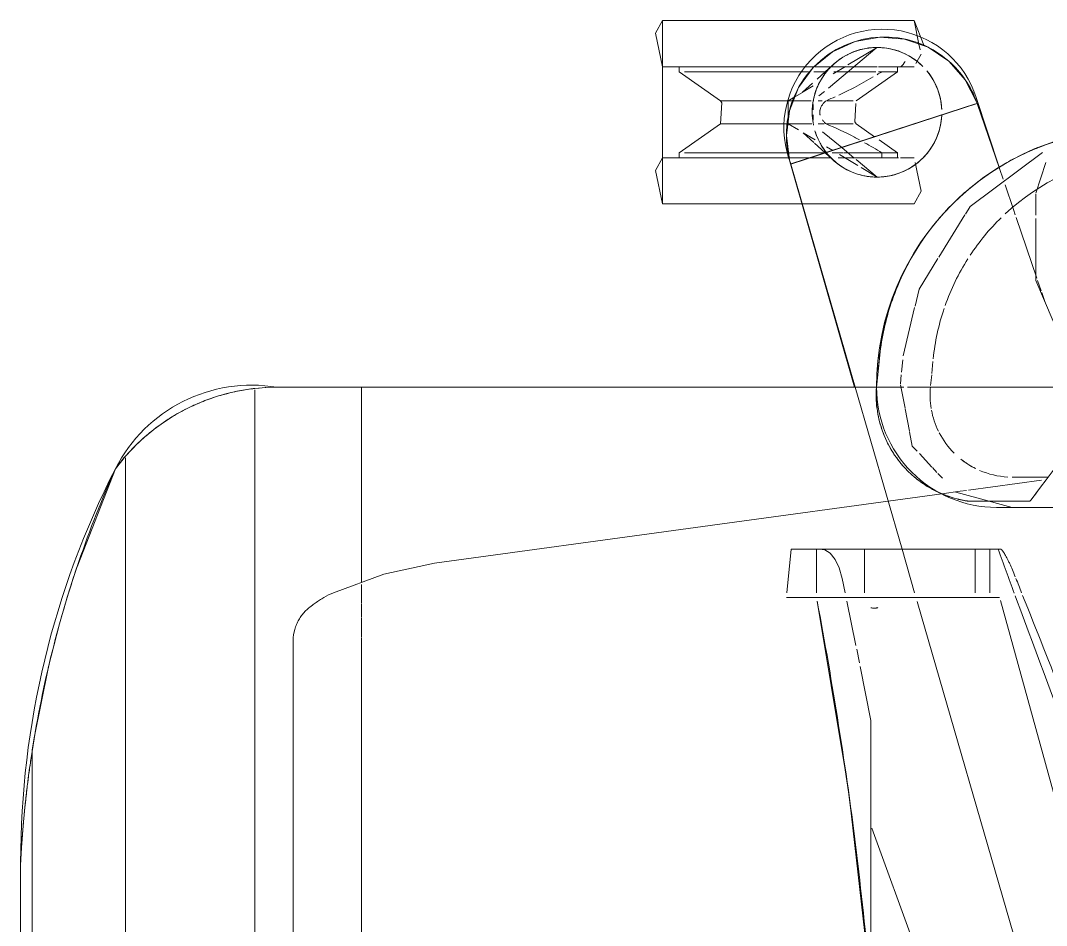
# Model space of a CAD drawing. Header units: inches. Extents: x 6664 to 8129, y 209 to 1287.
# Drawn here: x 7246.83 to 7257.29, y 592.31 to 601.54 of the extents above; entities that cross this region are included whole.
import ezdxf

# ---------------------------------------------------------------- set-up
doc = ezdxf.new("R2010")
doc.units = ezdxf.units.IN
doc.header["$MEASUREMENT"] = 0
doc.layers.add('I-FURN', color=30, linetype='Continuous', lineweight=9)

# ---------------------------------------------------------------- blocks, each defined once
blk = doc.blocks.new('Allsteel Seating Acuity Work-Conference Chair1 - Fully Adj_ Arms_ Mesh Back-7151566-11th FLOOR POWER _ SIGNAL')
at = {"layer": 'I-FURN', "lineweight": 13}
for p, q in [((-8.335, -2.797), (-8.335, 3.257)), ((-9.561, -3.471), (-9.561, 0.945)), ((-9.561, -2.004), (-9.561, -3.471)), ((-10.528, -2.336), (-10.423, -2.301)), ((-10.423, -2.301), (-10.528, -2.336)), ((-11.292, -2.598), (-10.671, -2.385)), ((-10.671, -2.385), (-11.292, -2.598)), ((-10.65, -2.378), (-10.543, -2.341)), ((-10.543, -2.341), (-10.65, -2.378)), ((-8.512, -3.084), (-8.614, -2.339)), ((-7.376, -3.607), (-2.879, -2.306)), ((-2.879, -2.306), (-7.376, -3.607)), ((-11.374, -2.626), (-11.319, -2.607)), ((-11.319, -2.607), (-11.374, -2.626)), ((-11.625, -2.711), (-11.374, -2.626)), ((-11.374, -2.626), (-11.625, -2.711)), ((-11.803, -2.772), (-12.516, -3.004)), ((-12.453, -2.995), (-11.79, -2.768)), ((-11.79, -2.768), (-12.453, -2.995)), ((-11.79, -2.768), (-11.683, -2.731)), ((-11.683, -2.731), (-11.79, -2.768)), ((-7.91, -2.758), (-7.91, -2.923)), ((-7.909, -2.782), (-7.909, -2.763)), ((-7.909, -2.865), (-7.909, -2.782)), ((-7.909, -2.782), (-7.909, -3.802)), ((-7.417, -2.766), (-7.417, -3.802)), ((-7.417, -2.766), (-7.417, -2.865)), ((-7.91, -2.923), (-7.91, -4.589)), ((-7.909, -3.014), (-7.909, -2.865)), ((-7.909, -2.865), (-7.464, -2.865)), ((-7.417, -2.865), (-7.417, -3.014)), ((-12.47, -3.001), (-12.453, -2.995)), ((-12.47, -3.001), (-12.456, -2.996)), ((-12.453, -2.995), (-11.835, -4.897)), ((-12.45, -3.012), (-11.838, -4.897)), ((-7.464, -3.014), (-7.909, -3.014)), ((-7.909, -3.014), (-7.909, -4.146)), ((-7.417, -3.014), (-7.417, -4.146)), ((-8.501, -3.169), (-8.509, -3.104)), ((-8.475, -3.356), (-8.501, -3.169)), ((-7.767, -8.532), (-8.475, -3.356)), ((-3.307, -3.429), (-5.064, -4.069)), ((-13.048, -3.541), (-13.299, -3.638)), ((-9.561, -3.471), (-9.561, -3.707)), ((-9.561, -3.707), (-9.561, -3.471)), ((-13.299, -3.638), (-13.06, -3.589)), ((-13.299, -3.638), (-13.299, -6.205)), ((-13.299, -3.81), (-13.299, -3.638)), ((-13.299, -3.638), (-13.299, -4.922)), ((-13.06, -3.589), (-13.002, -3.577)), ((-12.956, -3.567), (-12.86, -3.62)), ((-12.826, -3.639), (-12.826, -3.664)), ((-12.826, -3.774), (-12.826, -3.639)), ((-11.901, -3.639), (-11.901, -3.664)), ((-11.901, -3.774), (-11.901, -3.639)), ((-11.429, -3.638), (-11.429, -4.773)), ((-11.429, -4.773), (-11.429, -3.638)), ((-7.909, -3.761), (-7.464, -3.633)), ((-7.464, -3.633), (-7.909, -3.761)), ((-12.826, -3.664), (-12.826, -3.989)), ((-11.901, -3.674), (-11.901, -3.779)), ((-9.561, -3.743), (-9.561, -4.021)), ((-9.561, -4.021), (-9.561, -3.743)), ((-9.561, -4.239), (-7.909, -3.761)), ((-7.909, -3.761), (-9.561, -4.239)), ((-13.299, -4.28), (-13.299, -3.81)), ((-12.826, -3.935), (-12.826, -3.774)), ((-12.777, -3.808), (-12.826, -3.808)), ((-12.481, -4.23), (-12.777, -3.808)), ((-12.777, -3.808), (-12.777, -3.808)), ((-12.777, -3.808), (-12.777, -3.952)), ((-12.777, -3.967), (-12.777, -3.808)), ((-11.95, -3.808), (-12.082, -3.996)), ((-11.901, -3.808), (-11.95, -3.808)), ((-11.95, -3.808), (-11.95, -3.853)), ((-11.95, -3.808), (-11.95, -3.808)), ((-11.95, -3.967), (-11.95, -3.808)), ((-11.901, -3.799), (-11.901, -3.935)), ((-11.901, -3.83), (-11.901, -4.409)), ((-7.909, -4.11), (-7.909, -3.794)), ((-7.909, -3.794), (-7.909, -4.11)), ((-7.909, -3.868), (-7.909, -4.11)), ((-7.417, -4.11), (-7.417, -3.794)), ((-7.417, -3.794), (-7.417, -3.912)), ((-7.417, -3.863), (-7.417, -3.912)), ((-12.826, -3.911), (-12.826, -3.923)), ((-12.826, -3.952), (-12.826, -4.003)), ((-12.777, -3.963), (-12.777, -4.002)), ((-11.95, -3.963), (-11.95, -4.353)), ((-11.901, -3.967), (-11.95, -3.967)), ((-11.901, -3.912), (-11.901, -3.923)), ((-11.901, -3.952), (-11.901, -4.415)), ((-13.023, -4.019), (-12.61, -4.513)), ((-12.847, -4.313), (-13.022, -4.021)), ((-12.826, -4.015), (-12.826, -4.473)), ((-12.826, -4.025), (-12.826, -4.36)), ((-12.777, -4.029), (-12.777, -4.36)), ((-12.113, -4.041), (-12.246, -4.23)), ((-11.703, -4.017), (-11.881, -4.23)), ((-11.703, -4.017), (-11.8, -4.178)), ((-9.561, -4.021), (-9.561, -9.277)), ((-9.561, -8.532), (-9.561, -4.021)), ((-9.561, -10.137), (-9.561, -4.022)), ((-6.164, -4.08), (-6.714, -4.188)), ((-5.092, -4.08), (-6.164, -4.08)), ((-3.441, -4.08), (-6.164, -4.08)), ((-5.218, -4.279), (-3.441, -4.08)), ((-5.092, -4.08), (-2.879, -4.08)), ((-7.909, -4.146), (-7.464, -4.146)), ((-7.909, -4.894), (-7.909, -4.146)), ((-7.909, -4.296), (-7.909, -4.171)), ((-7.909, -4.171), (-7.909, -4.296)), ((-7.909, -4.171), (-7.909, -4.223)), ((-7.417, -4.146), (-7.417, -4.942)), ((-7.417, -4.296), (-7.417, -4.171)), ((-7.417, -4.178), (-7.417, -4.227)), ((-7.417, -4.178), (-7.417, -4.296)), ((-13.299, -4.922), (-13.299, -4.28)), ((-12.481, -4.363), (-12.481, -4.26)), ((-12.481, -4.266), (-12.481, -4.362)), ((-12.246, -4.537), (-12.246, -4.26)), ((-12.246, -4.266), (-12.246, -4.304)), ((-11.897, -4.249), (-12.004, -4.377)), ((-11.821, -4.214), (-11.932, -4.399)), ((-11.838, -4.898), (-9.561, -4.245)), ((-11.835, -4.897), (-9.561, -4.239)), ((-9.561, -4.239), (-11.835, -4.897)), ((-7.909, -4.288), (-7.909, -4.608)), ((-7.417, -4.288), (-7.417, -4.634)), ((-6.928, -4.232), (-7.38, -4.325)), ((-6.751, -4.196), (-6.891, -4.224)), ((-12.756, -4.464), (-12.831, -4.339)), ((-12.826, -4.36), (-12.826, -4.477)), ((-12.777, -4.36), (-12.777, -4.457)), ((-12.481, -4.528), (-12.481, -4.367)), ((-12.481, -4.396), (-12.481, -4.51)), ((-12.246, -4.32), (-12.246, -4.377)), ((-12.246, -4.396), (-12.246, -4.51)), ((-12.004, -4.377), (-12.166, -4.572)), ((-11.95, -4.36), (-11.95, -4.473)), ((-7.465, -4.343), (-7.612, -4.374)), ((-7.379, -4.627), (-5.66, -4.341)), ((-12.848, -4.467), (-12.702, -4.628)), ((-12.826, -4.479), (-12.826, -4.638)), ((-12.826, -4.483), (-12.826, -4.64)), ((-12.826, -4.651), (-12.826, -4.489)), ((-12.826, -4.652), (-12.826, -4.489)), ((-11.974, -4.469), (-12.012, -4.532)), ((-11.95, -4.545), (-11.88, -4.467)), ((-11.901, -4.479), (-11.901, -4.654)), ((-11.901, -4.483), (-11.901, -4.655)), ((-11.901, -4.668), (-11.901, -4.489)), ((-11.901, -4.907), (-11.901, -4.489)), ((-12.777, -4.529), (-12.777, -4.653)), ((-12.777, -4.662), (-12.777, -4.532)), ((-12.577, -4.552), (-12.53, -4.609)), ((-12.481, -4.576), (-12.481, -4.619)), ((-12.246, -4.555), (-12.246, -4.619)), ((-12.05, -4.656), (-11.95, -4.545)), ((-11.95, -4.533), (-11.95, -4.716)), ((-11.95, -4.915), (-11.95, -4.542)), ((-12.826, -4.922), (-12.826, -4.667)), ((-12.826, -4.701), (-12.826, -4.668)), ((-12.826, -4.688), (-12.826, -4.922)), ((-12.826, -4.689), (-12.826, -4.922)), ((-12.826, -4.922), (-12.826, -4.704)), ((-12.66, -4.675), (-12.568, -4.778)), ((-12.602, -4.721), (-12.633, -4.669)), ((-12.485, -4.663), (-12.481, -4.667)), ((-12.481, -4.87), (-12.481, -4.688)), ((-12.481, -4.696), (-12.481, -4.757)), ((-12.481, -4.766), (-12.481, -4.707)), ((-12.444, -4.667), (-12.389, -4.667)), ((-12.338, -4.667), (-12.284, -4.667)), ((-12.243, -4.663), (-12.246, -4.667)), ((-12.246, -4.792), (-12.246, -4.682)), ((-12.246, -4.71), (-12.246, -4.784)), ((-12.082, -4.648), (-12.156, -4.771)), ((-12.153, -4.771), (-12.057, -4.663)), ((-11.901, -4.701), (-11.901, -4.668)), ((-11.901, -4.688), (-11.901, -4.907)), ((-11.901, -4.689), (-11.901, -4.907)), ((-11.901, -4.908), (-11.901, -4.704)), ((-7.909, -4.608), (-7.909, -4.634)), ((-7.909, -4.634), (-7.909, -4.894)), ((-7.464, -4.634), (-7.909, -4.634)), ((-7.417, -4.942), (-7.417, -4.634)), ((-12.777, -4.716), (-12.777, -4.922)), ((-12.777, -4.922), (-12.777, -4.724)), ((-12.571, -4.771), (-12.602, -4.721)), ((-12.568, -4.778), (-12.567, -4.778)), ((-12.521, -4.855), (-12.567, -4.778)), ((-12.481, -4.81), (-12.481, -4.867)), ((-12.246, -4.721), (-12.246, -4.792)), ((-12.246, -4.922), (-12.246, -4.792)), ((-12.246, -4.81), (-12.246, -4.922)), ((-11.95, -4.716), (-11.95, -4.915)), ((-11.429, -4.773), (-11.429, -4.922)), ((-11.429, -4.922), (-11.429, -4.773)), ((-11.429, -6.205), (-11.429, -4.78)), ((-12.481, -4.922), (-12.521, -4.855)), ((-12.481, -4.871), (-12.481, -4.817)), ((-12.481, -4.867), (-12.481, -4.922)), ((-12.481, -4.922), (-12.481, -4.87)), ((-12.481, -4.922), (-12.481, -4.871)), ((-12.246, -4.817), (-12.246, -4.922)), ((-12.184, -4.818), (-12.246, -4.922)), ((-11.835, -4.897), (-11.875, -4.909)), ((-11.838, -4.898), (-11.875, -4.909)), ((-7.464, -4.937), (-7.909, -4.894)), ((-7.909, -4.894), (-7.464, -4.937)), ((-13.299, -5.563), (-13.299, -4.922)), ((-13.299, -4.922), (-13.299, -6.205)), ((-12.826, -4.922), (-12.826, -5.254)), ((-12.826, -6.205), (-12.826, -4.922)), ((-12.826, -4.922), (-12.826, -5.259)), ((-12.826, -5.565), (-12.826, -4.922)), ((-12.777, -4.922), (-12.777, -5.981)), ((-12.777, -5.981), (-12.777, -4.922)), ((-12.432, -4.922), (-12.481, -4.922)), ((-12.481, -4.922), (-12.481, -5.276)), ((-12.481, -5.613), (-12.481, -4.922)), ((-12.294, -4.922), (-12.432, -4.922)), ((-12.246, -4.922), (-12.294, -4.922)), ((-12.246, -4.928), (-12.246, -5.276)), ((-12.246, -5.613), (-12.246, -4.928)), ((-11.95, -4.922), (-11.95, -5.981)), ((-11.95, -5.981), (-11.95, -4.922)), ((-11.901, -4.922), (-11.901, -5.565)), ((-11.901, -5.565), (-11.901, -4.922)), ((-11.901, -4.922), (-11.901, -5.563)), ((-11.901, -6.205), (-11.901, -4.922)), ((-11.429, -4.922), (-11.429, -5.563)), ((-11.429, -6.205), (-11.429, -4.922)), ((-12.826, -5.26), (-12.826, -5.563)), ((-12.826, -5.266), (-12.826, -5.565)), ((-12.481, -5.306), (-12.481, -5.41)), ((-12.246, -5.306), (-12.246, -5.41)), ((-12.481, -5.41), (-12.481, -5.613)), ((-12.246, -5.41), (-12.246, -5.613)), ((-13.299, -6.033), (-13.299, -5.563)), ((-12.826, -5.576), (-12.826, -5.823)), ((-12.826, -6.035), (-12.826, -5.576)), ((-12.826, -5.579), (-12.826, -5.809)), ((-12.777, -6.035), (-12.481, -5.613)), ((-12.246, -5.613), (-11.95, -6.035)), ((-11.901, -5.576), (-11.901, -5.823)), ((-11.901, -6.035), (-11.901, -5.576)), ((-11.901, -5.579), (-11.901, -5.809)), ((-11.429, -5.563), (-11.429, -6.033)), ((-12.826, -5.829), (-12.826, -5.994)), ((-12.826, -5.842), (-12.826, -5.981)), ((-11.901, -5.829), (-11.901, -5.994)), ((-11.901, -5.842), (-11.901, -5.981)), ((-13.299, -6.205), (-13.299, -6.033)), ((-12.826, -5.981), (-12.826, -6.035)), ((-12.826, -5.994), (-12.826, -6.205)), ((-12.826, -6.035), (-12.777, -6.035)), ((-11.95, -6.035), (-11.901, -6.035)), ((-11.901, -5.981), (-11.901, -6.035)), ((-11.901, -5.994), (-11.901, -6.033)), ((-11.901, -6.033), (-11.901, -6.205)), ((-11.429, -6.033), (-11.429, -6.205)), ((-13.299, -6.205), (-11.429, -6.205)), ((-9.561, -10.137), (-9.561, -8.532)), ((-9.561, -9.277), (-9.561, -10.137)), ((-7.571, -9.277), (-9.561, -9.277)), ((-7.464, -9.277), (-7.548, -9.277)), ((-7.362, -9.277), (-7.463, -9.277)), ((-7.215, -9.277), (-7.357, -9.277)), ((-7.016, -9.277), (-7.209, -9.277)), ((7.009, -9.277), (-7.009, -9.277)), ((7.009, -9.973), (-7.009, -9.973)), ((9.533, -10.364), (-9.533, -10.364)), ((-9.336, -11.071), (-9.272, -11.187)), ((-9.111, -11.42), (-9.072, -11.468)), ((-9.071, -11.468), (-8.991, -11.557)), ((-8.991, -11.557), (-8.858, -11.684)), ((8.84, -11.684), (-8.84, -11.684)), ((-8.73, -11.788), (-7.728, -12.179)), ((-7.725, -12.18), (-7.486, -12.258)), ((-7.15, -12.357), (-6.701, -12.472)), ((-6.693, -12.474), (-5.987, -12.615)), ((-5.987, -12.615), (-5.864, -12.635)), ((5.846, -12.635), (-5.846, -12.635)), ((-4.733, -12.755), (4.733, -12.755)), ((-4.717, -12.754), (4.717, -12.754))]:
    blk.add_line(p, q, dxfattribs=at)
at = {"layer": 'I-FURN'}
for p, q in [((-11.852, -2.293), (-11.54, -2.397)), ((-8.644, -2.27), (-8.644, -2.638)), ((-8.644, -2.638), (-8.644, -2.27)), ((-8.336, -2.638), (-8.336, -2.239)), ((-11.53, -2.397), (-11.315, -2.397)), ((-11.282, -2.397), (-10.65, -2.397)), ((-8.541, -2.348), (-8.413, -2.444)), ((-8.471, -2.4), (-8.513, -2.369)), ((-8.398, -3.091), (-8.398, -2.46)), ((-8.434, -2.999), (-8.336, -2.638)), ((-8.492, -3.214), (-8.434, -2.999)), ((-11.319, -3.12), (-10.887, -3.386)), ((-8.682, -3.395), (-8.633, -3.348)), ((-9.701, -3.458), (-9.824, -3.446)), ((-9.824, -3.446), (-9.701, -3.458)), ((-8.743, -3.452), (-8.693, -3.405)), ((-9.577, -3.471), (-9.688, -3.459)), ((-9.688, -3.459), (-9.577, -3.471)), ((-8.884, -3.585), (-8.747, -3.456)), ((-10.373, -3.633), (-9.882, -3.749)), ((-9.841, -3.753), (-9.713, -3.766)), ((-9.585, -3.776), (-9.348, -3.731)), ((-9.341, -3.73), (-9.112, -3.687)), ((-9.688, -3.769), (-9.597, -3.778)), ((-9.854, -3.993), (-9.723, -4.007)), ((-9.592, -4.02), (-9.854, -3.993)), ((-9.688, -4.01), (-9.592, -4.02))]:
    blk.add_line(p, q, dxfattribs=at)
at = {"layer": 'I-FURN', "lineweight": 13, "flags": 128}
for points in [[(-2.879, -1.68), (-5.171, -2.144), (-7.386, -2.756)], [(-11.875, -4.909), (-12.127, -4.942), (-12.379, -4.911), (-12.615, -4.818), (-12.82, -4.667), (-12.981, -4.471), (-13.087, -4.24), (-13.131, -3.989), (-13.111, -3.736), (-13.027, -3.496), (-12.886, -3.285), (-12.696, -3.116), (-12.47, -3.001)], [(-11.852, -3.628), (-11.558, -3.567), (-11.429, -3.638)], [(-12.453, -4.232), (-12.267, -4.242), (-12.246, -4.23)], [(-5.66, -4.341), (-5.436, -4.309), (-5.218, -4.279)], [(-7.612, -4.374), (-7.718, -4.404), (-7.805, -4.445), (-7.868, -4.495), (-7.903, -4.55), (-7.909, -4.608)], [(-12.246, -5.613), (-12.46, -5.601), (-12.481, -5.613)], [(-12.826, -6.205), (-13.17, -6.276), (-13.299, -6.205)], [(-11.429, -6.205), (-11.772, -6.276), (-11.901, -6.205)], [(-7.464, -9.562), (-7.656, -9.05), (-7.767, -8.532)], [(-9.561, -10.137), (-9.557, -10.251), (-9.548, -10.364)], [(-9.272, -11.187), (-9.149, -11.371), (-9.111, -11.42)], [(-8.858, -11.684), (-8.795, -11.737), (-8.73, -11.788)], [(-7.486, -12.258), (-7.325, -12.307), (-7.15, -12.357)]]:
    blk.add_lwpolyline(points, dxfattribs=at)
at = {"layer": 'I-FURN', "flags": 128}
for points in [[(-10.65, -2.397), (-10.235, -2.219), (-10.077, -1.818)], [(-8.727, -2.208), (-8.615, -2.292), (-8.541, -2.348)], [(-11.954, -2.329), (-11.404, -3.067), (-11.326, -3.115)], [(-8.413, -2.444), (-8.437, -2.426), (-8.471, -2.4)], [(-8.413, -2.444), (-8.41, -2.446), (-8.408, -2.449)], [(-8.408, -3.137), (-8.43, -3.229), (-8.459, -3.319), (-8.497, -3.406), (-8.541, -3.49)], [(-10.872, -3.396), (-10.561, -3.588), (-10.387, -3.629)], [(-9.106, -3.686), (-8.961, -3.659), (-8.909, -3.609)], [(-8.96, -3.893), (-8.924, -3.872), (-8.888, -3.85)]]:
    blk.add_lwpolyline(points, dxfattribs=at)
at = {"layer": 'I-FURN', "lineweight": 13}
for centre, radius, start, end in [((-9.561, -1.386), 2.636, 180, 270), ((-9.561, -2.797), 1.225, 270, 0), ((-12.205, -3.961), 1.006, 108, 291.4351), ((-12.132, -3.942), 1, 109.7651, 124.3571), ((-12.132, -3.942), 1, 124.3571, 138.9491), ((-12.132, -3.942), 1, 138.9491, 226.1842), ((-12.364, -4.017), 0.661, 92.6077, 129.6594), ((-12.364, -4.017), 0.661, 105, 129.6495), ((-12.364, -4.017), 0.661, 111.6362, 129.656), ((-12.364, -4.017), 0.661, 106.3296, 110.4297), ((-12.364, -4.017), 0.661, 101.3836, 106.3296), ((-12.364, -4.017), 0.661, 92.4847, 105), ((-12.364, -4.017), 0.661, 96.8099, 101.3836), ((-12.364, -4.017), 0.661, 15, 87.4303), ((-12.364, -4.017), 0.661, 64.5502, 87.4348), ((-12.364, -4.017), 0.661, 21.7063, 86.879), ((-12.364, -4.017), 0.661, 135, 179.8654), ((-12.364, -4.017), 0.661, 135, 150), ((-12.364, -4.017), 0.661, 49.3428, 55.9505), ((-12.364, -4.017), 0.661, 44.2586, 49.3428), ((-12.364, -4.017), 0.661, 137.6693, 150.4796), ((-12.364, -4.017), 0.661, 28.7109, 42.3307), ((-12.364, -4.017), 0.661, 154.181, 179.7993), ((-12.364, -4.017), 0.661, 0, 17.8739), ((-12.364, -4.017), 0.661, 0, 15), ((-12.364, -4.017), 0.661, 180, 210), ((-12.364, -4.017), 0.661, 181.1955, 222.0077), ((-12.364, -4.017), 0.661, 286.547, 360), ((-12.364, -4.017), 0.661, 344.223, 360), ((-12.364, -4.017), 0.661, 322.0151, 342.4146), ((-12.364, -4.017), 0.661, 213.7296, 235.5902), ((-12.364, -4.017), 0.661, 222.8858, 225), ((-12.364, -4.017), 0.661, 225.1189, 270), ((-12.364, -4.017), 0.661, 309.7649, 314.8811), ((-12.364, -4.017), 0.661, 315, 317.1142), ((-12.364, -4.017), 0.661, 240.7917, 255), ((-12.364, -4.017), 0.661, 297.1611, 307.0549), ((-12.132, -3.942), 1, 226.1842, 226.5011), ((-12.132, -3.942), 1, 226.5011, 270.2772), ((-12.364, -4.017), 0.661, 261.918, 279.5536), ((-12.364, -4.017), 0.661, 270, 279.3492), ((-12.364, -4.017), 0.661, 287.3252, 293.2937), ((-12.132, -3.942), 1, 270.2772, 284.8692), ((-8.018, -10.395), 1.564, 170.505, 242.9186), ((-4.717, -3.94), 8.814, 242.9186, 270)]:
    blk.add_arc(centre, radius, start, end, dxfattribs=at)
at = {"layer": 'I-FURN'}
for centre, radius, start, end in [((-9.616, -1.117), 2.338, 187.9978, 222.9573), ((-9.616, -1.117), 2.338, 187.9978, 222.9573), ((-9.594, -1.413), 2.594, 196.2821, 199.7257), ((-9.594, -1.413), 2.594, 199.7257, 202.979), ((-9.594, -1.413), 2.594, 203.1542, 207.8008), ((-9.594, -1.413), 2.594, 207.8008, 213.2548), ((-9.482, -2.638), 0.838, 336.6236, 356.8999), ((-9.482, -2.638), 0.838, 336.6236, 356.8999), ((-9.616, -1.117), 2.338, 224.2978, 236.4917), ((-9.616, -1.117), 2.338, 224.2978, 236.4917), ((-9.594, -1.413), 2.594, 213.2548, 220.6947), ((-9.482, -2.638), 0.838, 321.2963, 333.4973), ((-9.482, -2.638), 0.838, 328.0801, 333.4973), ((-9.594, -1.413), 2.594, 220.6947, 226.0214), ((-9.616, -1.117), 2.338, 237.567, 250.589), ((-9.616, -1.117), 2.338, 237.567, 250.589), ((-9.482, -2.638), 0.838, 321.2963, 328.0801), ((-9.482, -2.638), 0.838, 297.4034, 315.0931), ((-9.482, -2.638), 0.838, 297.4034, 315.0931), ((-9.594, -1.413), 2.594, 226.0214, 227.73), ((-9.594, -1.413), 2.594, 227.7472, 233.7544), ((-9.616, -1.117), 2.338, 251.3945, 264.2298), ((-9.616, -1.117), 2.338, 251.3945, 264.2298), ((-9.482, -2.638), 0.838, 280.6404, 296.1602), ((-9.482, -2.638), 0.838, 280.6404, 296.1602), ((-9.594, -1.413), 2.594, 233.7544, 238.7721), ((-9.482, -2.638), 0.838, 264.2403, 279.5734), ((-9.482, -2.638), 0.838, 264.2403, 279.5734), ((-9.594, -1.413), 2.594, 238.7721, 239.9475), ((-9.594, -1.413), 2.594, 239.9636, 247.2951), ((-9.594, -1.413), 2.594, 247.2951, 250.9262), ((-9.594, -1.413), 2.594, 252.1317, 264.2403), ((-9.482, -2.932), 1.094, 264.2403, 270.6342), ((-9.482, -2.932), 1.094, 271.5102, 277.0337)]:
    blk.add_arc(centre, radius, start, end, dxfattribs=at)
at = {"layer": 'I-FURN', "lineweight": 13}
for points, knots in [([(-7.439, -2.531), (-6.734, -2.251), (-5.252, -1.663), (-3.743, -1.062), (-2.953, -0.747)], [0.0379108, 0.0379108, 0.0379108, 0.0379108, 0.5, 1, 1, 1, 1]), ([(-7.909, -2.763), (-7.912, -2.758), (-7.908, -2.747), (-7.874, -2.721), (-7.83, -2.697), (-7.793, -2.678), (-7.735, -2.65), (-7.677, -2.626), (-7.627, -2.606)], [0, 0, 0, 0, 0.2, 0.4, 0.55, 0.625, 0.7, 0.9726423, 0.9726423, 0.9726423, 0.9726423]), ([(-13.024, -4.017), (-13.024, -4.035), (-13.023, -4.073), (-13.017, -4.121), (-13.009, -4.161), (-13.001, -4.192), (-12.993, -4.217), (-12.986, -4.238), (-12.981, -4.253), (-12.974, -4.269), (-12.966, -4.29), (-12.955, -4.312), (-12.946, -4.329), (-12.943, -4.335)], [0, 0, 0, 0, 0.125, 0.25, 0.3125, 0.375, 0.4375, 0.46875, 0.5, 0.53125, 0.5625, 0.625, 0.6638915, 0.6638915, 0.6638915, 0.6638915]), ([(-12.54, -4.406), (-12.565, -4.352), (-12.622, -4.233), (-12.688, -4.119), (-12.725, -4.056)], [0.2243411, 0.2243411, 0.2243411, 0.2243411, 0.5, 0.8407335, 0.8407335, 0.8407335, 0.8407335]), ([(-7.314, -4.008), (-7.313, -4.011), (-7.311, -4.017), (-7.309, -4.029), (-7.308, -4.045), (-7.309, -4.061), (-7.311, -4.073), (-7.313, -4.078), (-7.313, -4.081)], [0.4, 0.4, 0.4, 0.4, 0.425, 0.45, 0.5, 0.55, 0.575, 0.6, 0.6, 0.6, 0.6]), ([(-12.084, -4.197), (-12.093, -4.214), (-12.152, -4.326), (-12.205, -4.439), (-12.246, -4.537)], [0.4110859, 0.4110859, 0.4110859, 0.4110859, 0.5, 1, 1, 1, 1]), ([(-11.774, -4.316), (-11.769, -4.305), (-11.762, -4.29), (-11.753, -4.269), (-11.749, -4.259), (-11.747, -4.253)], [0.3759306, 0.3759306, 0.3759306, 0.3759306, 0.4375, 0.46875, 0.5, 0.5, 0.5, 0.5]), ([(-7.379, -4.627), (-6.961, -4.548), (-6.103, -4.402), (-5.234, -4.275), (-4.787, -4.224)], [0.0098493, 0.0098493, 0.0098493, 0.0098493, 0.3333333, 0.6666667, 0.6666667, 0.6666667, 0.6666667]), ([(-12.908, -4.391), (-12.908, -4.391), (-12.904, -4.397), (-12.894, -4.411), (-12.868, -4.445), (-12.844, -4.471), (-12.826, -4.489)], [0.7788462, 0.7788462, 0.7788462, 0.7788462, 0.78125, 0.8125, 0.875, 1, 1, 1, 1]), ([(-11.901, -4.489), (-11.884, -4.471), (-11.859, -4.445), (-11.834, -4.411), (-11.82, -4.392), (-11.813, -4.382), (-11.81, -4.377)], [0, 0, 0, 0, 0.125, 0.1875, 0.21875, 0.25, 0.25, 0.25, 0.25]), ([(-12.678, -4.598), (-12.645, -4.616), (-12.584, -4.643), (-12.524, -4.658), (-12.496, -4.664)], [0.3333333, 0.3333333, 0.3333333, 0.3333333, 0.6666667, 0.9478759, 0.9478759, 0.9478759, 0.9478759]), ([(-12.336, -4.598), (-12.338, -4.598), (-12.343, -4.599), (-12.352, -4.6), (-12.363, -4.601), (-12.375, -4.6), (-12.384, -4.599), (-12.397, -4.597), (-12.412, -4.591), (-12.429, -4.582), (-12.441, -4.574), (-12.452, -4.567), (-12.465, -4.555), (-12.475, -4.545), (-12.481, -4.537)], [0.4, 0.4, 0.4, 0.4, 0.425, 0.45, 0.5, 0.55, 0.575, 0.6, 0.7, 0.75, 0.8, 0.85, 0.9, 1, 1, 1, 1]), ([(-12.246, -4.537), (-12.252, -4.545), (-12.262, -4.555), (-12.276, -4.566), (-12.283, -4.572), (-12.287, -4.574)], [0, 0, 0, 0, 0.1, 0.15, 0.2, 0.2, 0.2, 0.2]), ([(-12.436, -4.674), (-12.421, -4.675), (-12.381, -4.678), (-12.33, -4.678), (-12.299, -4.674), (-12.292, -4.673)], [0.2, 0.2, 0.2, 0.2, 0.4, 0.7, 0.8, 0.8, 0.8, 0.8]), ([(-7.009, -9.973), (-7.048, -9.969), (-7.102, -9.956), (-7.159, -9.933), (-7.19, -9.917), (-7.212, -9.903), (-7.234, -9.888), (-7.261, -9.866), (-7.293, -9.834), (-7.322, -9.799), (-7.344, -9.77), (-7.36, -9.748), (-7.375, -9.727), (-7.395, -9.698), (-7.427, -9.645), (-7.451, -9.596), (-7.464, -9.562)], [0, 0, 0, 0, 0.166667, 0.25, 0.291667, 0.333333, 0.375, 0.416667, 0.5, 0.583333, 0.625, 0.666667, 0.708333, 0.75, 0.833333, 1, 1, 1, 1]), ([(-8.73, -11.788), (-8.858, -11.692), (-9.033, -11.527), (-9.199, -11.306), (-9.282, -11.173), (-9.339, -11.069), (-9.389, -10.961), (-9.449, -10.814), (-9.531, -10.546), (-9.561, -10.301), (-9.561, -10.137)], [0, 0, 0, 0, 0.25, 0.375, 0.4375, 0.5, 0.5625, 0.625, 0.75, 1, 1, 1, 1]), ([(-4.718, -12.754), (-4.717, -12.754), (-4.717, -12.754), (-4.72, -12.754), (-4.735, -12.753), (-4.78, -12.751), (-4.84, -12.747), (-4.881, -12.744), (-4.904, -12.743), (-4.92, -12.742), (-4.935, -12.74), (-4.957, -12.739), (-4.996, -12.736), (-5.057, -12.731), (-5.12, -12.726), (-5.17, -12.721), (-5.207, -12.718), (-5.243, -12.714), (-5.291, -12.709), (-5.375, -12.7), (-5.495, -12.687), (-5.639, -12.668), (-5.735, -12.654), (-5.783, -12.647)], [0.5, 0.5, 0.5, 0.5, 0.5078125, 0.515625, 0.53125, 0.5625, 0.59375, 0.609375, 0.6171875, 0.625, 0.6328125, 0.640625, 0.65625, 0.6875, 0.71875, 0.734375, 0.75, 0.765625, 0.78125, 0.8125, 0.875, 0.9375, 1, 1, 1, 1]), ([(-5.495, -12.686), (-5.474, -12.689), (-5.428, -12.694), (-5.359, -12.702), (-5.311, -12.707), (-5.287, -12.71)], [0.15979832, 0.15979832, 0.15979832, 0.15979832, 0.1875, 0.21875, 0.25, 0.25, 0.25, 0.25]), ([(-5.287, -12.71), (-5.263, -12.712), (-5.236, -12.715), (-5.209, -12.717), (-5.206, -12.718)], [0.25, 0.25, 0.25, 0.25, 0.28125, 0.28479863, 0.28479863, 0.28479863, 0.28479863]), ([(-5.206, -12.718), (-5.185, -12.72), (-5.14, -12.724), (-5.082, -12.729), (-5.041, -12.732), (-5.017, -12.734), (-5.005, -12.735), (-4.999, -12.736)], [0.28479863, 0.28479863, 0.28479863, 0.28479863, 0.3125, 0.34375, 0.359375, 0.3671875, 0.375, 0.375, 0.375, 0.375]), ([(-4.999, -12.736), (-4.993, -12.736), (-4.981, -12.737), (-4.954, -12.739), (-4.928, -12.741), (-4.909, -12.742), (-4.905, -12.743)], [0.375, 0.375, 0.375, 0.375, 0.3828125, 0.390625, 0.40625, 0.41037415, 0.41037415, 0.41037415, 0.41037415]), ([(-4.88, -12.744), (-4.863, -12.745), (-4.815, -12.748), (-4.761, -12.752), (-4.728, -12.753), (-4.72, -12.754), (-4.718, -12.754)], [0.41892327, 0.41892327, 0.41892327, 0.41892327, 0.4375, 0.46875, 0.484375, 0.5, 0.5, 0.5, 0.5])]:
    blk.add_open_spline(points, degree=3, knots=knots, dxfattribs=at)
at = {"layer": 'I-FURN'}
for points in [[(-11.966, -2.461), (-12.025, -2.327), (-12.121, -2.048), (-12.169, -1.756), (-12.18, -1.61)], [(-9.315, -4.012), (-9.278, -4.007), (-9.208, -3.992), (-9.109, -3.961), (-9.024, -3.926), (-8.979, -3.903), (-8.96, -3.893)], [(-9.348, -4.017), (-9.389, -4.022), (-9.47, -4.027), (-9.551, -4.024), (-9.592, -4.02)]]:
    blk.add_open_spline(points, degree=3, dxfattribs=at)
at = {"layer": 'I-FURN', "lineweight": 13}
for points in [[(-7.435, -2.608), (-6.752, -2.356), (-6.071, -2.101), (-5.397, -1.838)], [(-7.612, -2.6), (-7.564, -2.58), (-7.515, -2.561), (-7.466, -2.542)], [(-7.909, -2.782), (-7.76, -2.727), (-7.611, -2.673), (-7.462, -2.618)], [(-12.956, -3.724), (-12.97, -3.754), (-12.988, -3.786), (-12.997, -3.83)], [(-12.826, -3.774), (-12.843, -3.758), (-12.862, -3.743), (-12.881, -3.731)], [(-11.73, -3.83), (-11.746, -3.777), (-11.766, -3.734), (-11.784, -3.7)], [(-13, -3.84), (-13.014, -3.89), (-13.024, -3.949), (-13.024, -4.015)], [(-11.703, -4.017), (-11.703, -3.952), (-11.713, -3.894), (-11.726, -3.844)], [(-12.747, -4.016), (-12.757, -4), (-12.767, -3.984), (-12.777, -3.967)], [(-11.95, -3.967), (-11.987, -4.026), (-12.021, -4.085), (-12.054, -4.144)], [(-11.713, -4.131), (-11.71, -4.112), (-11.705, -4.073), (-11.703, -4.035), (-11.703, -4.017)], [(-4.787, -4.224), (-4.341, -4.169), (-3.892, -4.121), (-3.441, -4.08)], [(-12.826, -4.489), (-12.819, -4.496), (-12.811, -4.504), (-12.802, -4.511)], [(-12.485, -4.53), (-12.497, -4.501), (-12.509, -4.472), (-12.522, -4.444)], [(-11.925, -4.511), (-11.917, -4.504), (-11.909, -4.496), (-11.901, -4.489)], [(-12.802, -4.511), (-12.794, -4.518), (-12.786, -4.525), (-12.777, -4.532)], [(-12.777, -4.532), (-12.747, -4.556), (-12.716, -4.577), (-12.685, -4.594)], [(-12.023, -4.583), (-11.999, -4.569), (-11.976, -4.553), (-11.953, -4.535)], [(-11.95, -4.532), (-11.942, -4.525), (-11.933, -4.518), (-11.925, -4.511)], [(-12.496, -4.664), (-12.491, -4.665), (-12.486, -4.666), (-12.481, -4.667)], [(-12.246, -4.667), (-12.242, -4.666), (-12.238, -4.666), (-12.233, -4.665)], [(-12.154, -4.644), (-12.136, -4.637), (-12.117, -4.631), (-12.099, -4.622)], [(-12.099, -4.622), (-12.093, -4.62), (-12.087, -4.617), (-12.082, -4.614)], [(-9.548, -10.364), (-9.542, -10.418), (-9.526, -10.527), (-9.486, -10.694), (-9.433, -10.857), (-9.391, -10.956), (-9.368, -11.005)], [(-5.783, -12.647), (-6.127, -12.596), (-6.806, -12.463), (-7.79, -12.174), (-8.422, -11.925), (-8.73, -11.788)], [(-5.864, -12.635), (-5.837, -12.639), (-5.81, -12.643), (-5.783, -12.647)], [(-5.783, -12.647), (-5.714, -12.658), (-5.645, -12.667), (-5.575, -12.676)], [(-5.575, -12.676), (-5.549, -12.68), (-5.522, -12.683), (-5.495, -12.686)]]:
    blk.add_open_spline(points, degree=3, dxfattribs=at)
at = {"layer": 'I-FURN'}
for points, knots in [([(-9.854, -3.993), (-10.035, -3.975), (-10.394, -3.9), (-10.856, -3.696), (-11.176, -3.476), (-11.382, -3.295), (-11.668, -3.001), (-11.856, -2.71), (-11.966, -2.461)], [0, 0, 0, 0, 0.2, 0.4, 0.55, 0.625, 0.7, 1, 1, 1, 1]), ([(-8.408, -2.449), (-8.406, -2.45), (-8.403, -2.454), (-8.4, -2.458), (-8.398, -2.46), (-8.398, -2.46), (-8.399, -2.458), (-8.401, -2.456), (-8.403, -2.454), (-8.405, -2.452), (-8.408, -2.448), (-8.411, -2.446), (-8.413, -2.444)], [0, 0, 0, 0, 0.125, 0.25, 0.375, 0.5, 0.625, 0.6875, 0.75, 0.8125, 0.875, 1, 1, 1, 1]), ([(-8.42, -3.193), (-8.419, -3.191), (-8.418, -3.186), (-8.416, -3.176), (-8.413, -3.164), (-8.41, -3.148), (-8.407, -3.132), (-8.404, -3.118), (-8.402, -3.106), (-8.401, -3.098), (-8.4, -3.092), (-8.4, -3.09), (-8.399, -3.088), (-8.4, -3.09), (-8.401, -3.097), (-8.403, -3.111), (-8.406, -3.127), (-8.408, -3.137)], [0.7777778, 0.7777778, 0.7777778, 0.7777778, 0.7847222, 0.7916667, 0.8055556, 0.8194444, 0.8333333, 0.8472222, 0.8611111, 0.875, 0.8854167, 0.8958333, 0.9097222, 0.9305556, 0.9444444, 0.9722222, 1, 1, 1, 1]), ([(-8.453, -3.302), (-8.449, -3.293), (-8.443, -3.274), (-8.436, -3.251), (-8.431, -3.236), (-8.43, -3.23), (-8.429, -3.229)], [0.66666667, 0.66666667, 0.66666667, 0.66666667, 0.69444444, 0.72222222, 0.73611111, 0.74046329, 0.74046329, 0.74046329, 0.74046329]), ([(-8.497, -3.406), (-8.489, -3.39), (-8.477, -3.364), (-8.465, -3.335), (-8.46, -3.323), (-8.459, -3.319)], [0.55981424, 0.55981424, 0.55981424, 0.55981424, 0.61111111, 0.63888889, 0.64873682, 0.64873682, 0.64873682, 0.64873682]), ([(-8.542, -3.49), (-8.537, -3.482), (-8.521, -3.455), (-8.507, -3.429), (-8.499, -3.411)], [0.47273754, 0.47273754, 0.47273754, 0.47273754, 0.5, 0.55555556, 0.55555556, 0.55555556, 0.55555556]), ([(-8.541, -3.49), (-8.563, -3.527), (-8.617, -3.607), (-8.719, -3.72), (-8.821, -3.805), (-8.908, -3.864), (-9.004, -3.918), (-9.111, -3.963), (-9.225, -3.997), (-9.307, -4.012), (-9.348, -4.017)], [0, 0, 0, 0, 0.2, 0.4, 0.5, 0.6, 0.7, 0.8, 0.9, 1, 1, 1, 1]), ([(-8.624, -3.61), (-8.62, -3.605), (-8.609, -3.591), (-8.595, -3.571), (-8.584, -3.557), (-8.58, -3.55)], [0.34344844, 0.34344844, 0.34344844, 0.34344844, 0.36111111, 0.38888889, 0.40872224, 0.40872224, 0.40872224, 0.40872224]), ([(-8.681, -3.677), (-8.678, -3.674), (-8.668, -3.663), (-8.651, -3.643), (-8.638, -3.627), (-8.631, -3.619)], [0.26661723, 0.26661723, 0.26661723, 0.26661723, 0.27777778, 0.30555556, 0.33333333, 0.33333333, 0.33333333, 0.33333333]), ([(-8.888, -3.85), (-8.876, -3.842), (-8.857, -3.829), (-8.829, -3.809), (-8.808, -3.793), (-8.786, -3.775), (-8.762, -3.756), (-8.743, -3.738), (-8.728, -3.724), (-8.72, -3.717), (-8.717, -3.713)], [0, 0, 0, 0, 0.0555556, 0.0833333, 0.1111111, 0.1388889, 0.1666667, 0.1944444, 0.2083333, 0.2222222, 0.2222222, 0.2222222, 0.2222222])]:
    blk.add_open_spline(points, degree=3, knots=knots, dxfattribs=at)

msp = doc.modelspace()

# ---------------------------------------------------------------- block references
at = {"layer": 'I-FURN', "rotation": 270.0000000000002}
msp.add_blockref('Allsteel Seating Acuity Work-Conference Chair1 - Fully Adj_ Arms_ Mesh Back-7151566-11th FLOOR POWER _ SIGNAL', (7259.581, 588.239), dxfattribs=at)

doc.saveas('drawing.dxf')
